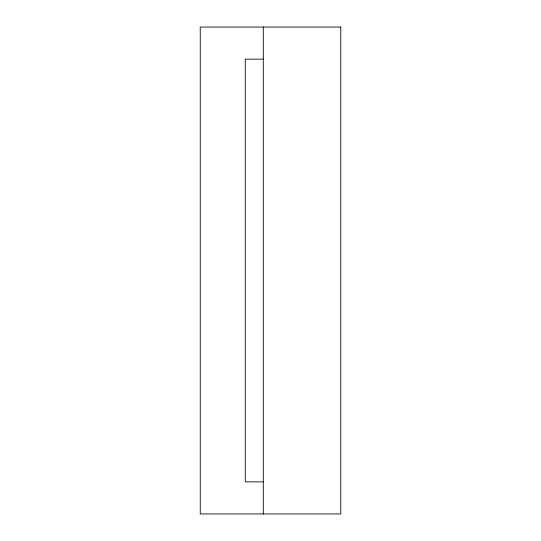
<?xml version="1.0" encoding="UTF-8"?>
<svg xmlns="http://www.w3.org/2000/svg" width="541" height="541" viewBox="0 0 541 541"><rect width="100%" height="100%" fill="white"/><g stroke="black" fill="none" stroke-linecap="round" stroke-linejoin="round"><path stroke-width="0.81" d="M263.481 59.138L245.276 59.138L245.276 481.862L263.481 481.862M263.298 27.05L263.298 513.95M340.762 27.05L200.238 27.05L200.238 513.95L340.762 513.95L340.762 27.05"/></g></svg>
